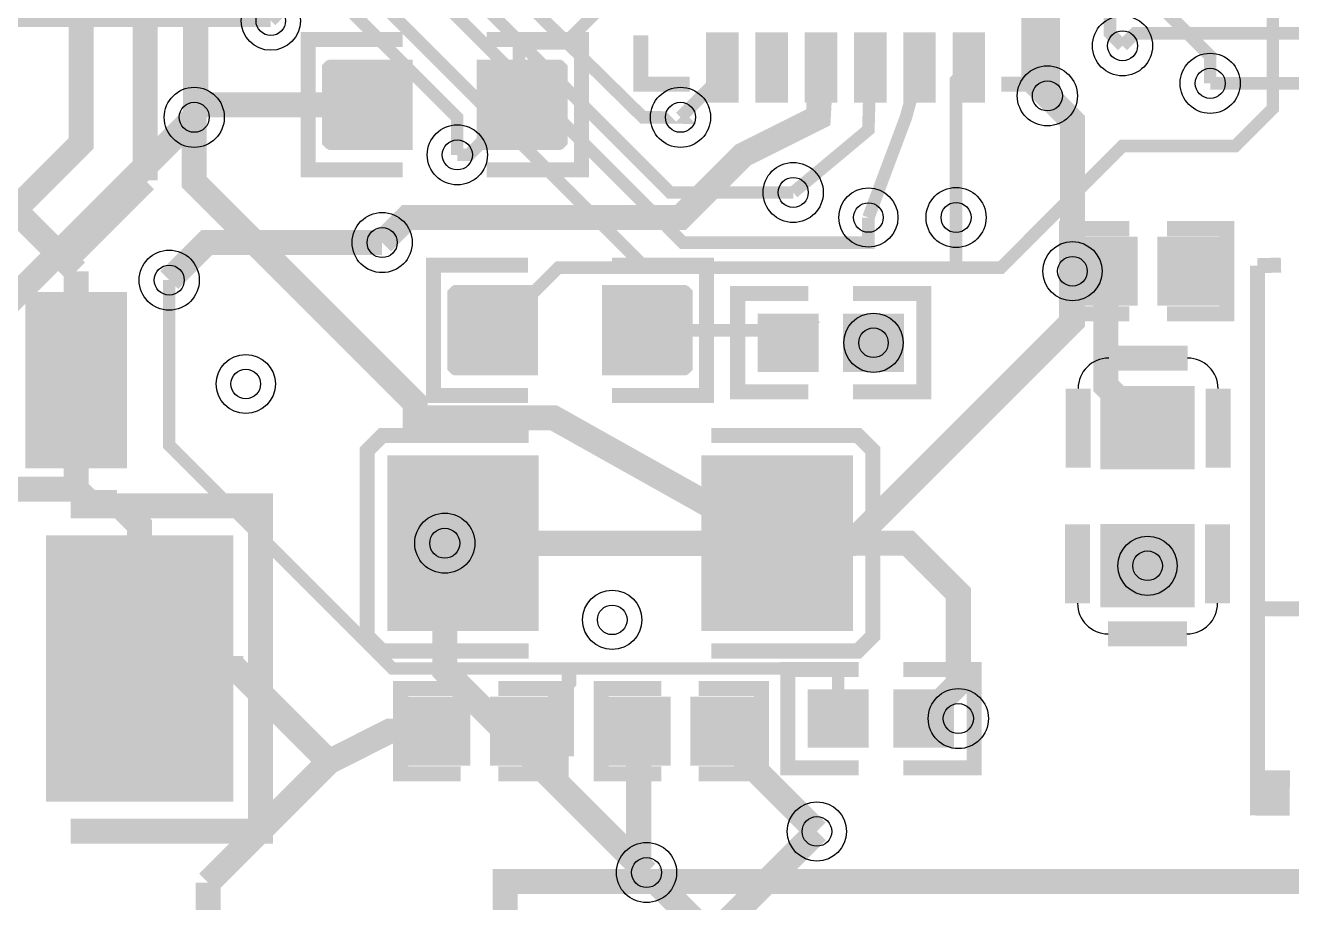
# Model space of a CAD drawing. Header units: millimetres. Extents: x 0.1 to 97.5, y -0.3 to 30.1.
# Drawn here: x 47.55 to 60.39, y 11.63 to 20.53 of the extents above; entities that cross this region are included whole.
import ezdxf

# ---------------------------------------------------------------- set-up
doc = ezdxf.new("R2010")
doc.units = ezdxf.units.MM
for name, color, linetype, true_color in [('BottomLayer', 7, 'Continuous', 0x0000ff), ('Hole', 7, 'Continuous', 0x222222), ('Multi-Layer', 7, 'Continuous', 0xc0c0c0), ('TopLayer', 7, 'Continuous', 0xff0000), ('TopPasteMaskLayer', 7, 'Continuous', 0x808080), ('TopSilkLayer', 7, 'Continuous', 0xffcc00), ('TopSolderMaskLayer', 7, 'Continuous', 0x800080)]:
    doc.layers.add(name, color=color, linetype=linetype, true_color=true_color)

msp = doc.modelspace()

# ---------------------------------------------------------------- hatches: boundary and pattern name
at = {"layer": 'TopLayer'}
for points in [[(54.756261112522225, 19.767818135636276), (54.756261112522225, 20.432816865633754), (54.47627635255253, 20.432816865633754), (54.47627635255253, 19.767818135636276)], [(55.256261112522225, 19.767818135636276), (55.256261112522225, 20.432816865633754), (54.97627635255253, 20.432816865633754), (54.97627635255253, 19.767818135636276)], [(55.756261112522225, 19.767818135636276), (55.756261112522225, 20.432816865633754), (55.47627635255253, 20.432816865633754), (55.47627635255253, 19.767818135636276)], [(56.256261112522225, 19.767818135636276), (56.256261112522225, 20.432816865633754), (55.97627635255253, 20.432816865633754), (55.97627635255253, 19.767818135636276)], [(56.756261112522225, 19.767818135636276), (56.756261112522225, 20.432816865633754), (56.47627635255253, 20.432816865633754), (56.47627635255253, 19.767818135636276)], [(57.256261112522225, 19.767818135636276), (57.256261112522225, 20.432816865633754), (56.97627635255253, 20.432816865633754), (56.97627635255253, 19.767818135636276)], [(51.452247904495835, 19.28981457962925), (51.452247904495835, 20.15382270764553), (50.645770891541815, 20.15382270764553), (50.645770891541815, 19.28981457962925)], [(52.152273304546725, 19.28981457962925), (52.152273304546725, 20.15382270764553), (52.95875031750052, 20.15382270764553), (52.95875031750052, 19.28981457962925)], [(58.20396240792479, 18.35890271780545), (58.80391160782324, 18.35890271780545), (58.80391160782324, 17.709169418338888), (58.20396240792479, 17.709169418338888)], [(59.05232410464828, 18.35890271780545), (59.652273304546725, 18.35890271780545), (59.652273304546725, 17.709169418338888), (59.05232410464828, 17.709169418338888)], [(52.72225044450079, 17.003810007620018), (52.72225044450079, 17.8678181356363), (51.915773431546995, 17.8678181356363), (51.915773431546995, 17.003810007620018)], [(53.42227584455168, 17.003810007620018), (53.42227584455168, 17.8678181356363), (54.2287528575057, 17.8678181356363), (54.2287528575057, 17.003810007620018)], [(47.56446532893051, 16.07980695961396), (47.56446532893051, 17.77983235966485), (48.56446532893051, 17.77983235966485), (48.56446532893051, 16.07980695961396)], [(55.56626873253731, 17.57881635763283), (55.56626873253731, 17.038811277622585), (55.000635001269984, 17.038811277622585), (55.000635001269984, 17.57881635763283)], [(55.86629413258811, 17.57881635763283), (55.86629413258811, 17.038811277622585), (56.43192786385566, 17.038811277622585), (56.43192786385566, 17.57881635763283)], [(59.37813055626111, 16.848031496063072), (59.37813055626111, 16.048031496063004), (58.478105156210404, 16.048031496063004), (58.478105156210404, 16.848031496063072)], [(52.730251460502814, 16.140817881635826), (52.730251460502814, 14.412801625603265), (51.24526289052574, 14.412801625603265), (51.24526289052574, 16.140817881635826)], [(54.430276860553704, 16.140817881635826), (54.430276860553704, 14.412801625603265), (55.91526543053078, 14.412801625603265), (55.91526543053078, 16.140817881635826)], [(59.37813055626111, 15.448031496063095), (59.37813055626111, 14.648031496063027), (58.478105156210404, 14.648031496063027), (58.478105156210404, 15.448031496063095)], [(47.80848361696735, 15.306781813563703), (49.608331216662236, 15.306781813563703), (49.608331216662236, 12.706832613665256), (47.80848361696735, 12.706832613665256)], [(56.074269748539336, 13.768808737617519), (56.074269748539336, 13.228803657607386), (55.50863601727201, 13.228803657607386), (55.50863601727201, 13.768808737617519)], [(56.374295148590136, 13.768808737617519), (56.374295148590136, 13.228803657607386), (56.939928879857916, 13.228803657607386), (56.939928879857916, 13.768808737617519)], [(52.036068072136004, 13.046939293878609), (51.43611887223756, 13.046939293878609), (51.43611887223756, 13.696672593345284), (52.036068072136004, 13.696672593345284)], [(52.88442976885949, 13.046939293878609), (52.284480568961044, 13.046939293878609), (52.284480568961044, 13.696672593345284), (52.88442976885949, 13.696672593345284)], [(54.06807213614411, 13.046939293878609), (53.46812293624566, 13.046939293878609), (53.46812293624566, 13.696672593345284), (54.06807213614411, 13.696672593345284)], [(54.9164338328676, 13.046939293878609), (54.31648463296915, 13.046939293878609), (54.31648463296915, 13.696672593345284), (54.9164338328676, 13.696672593345284)]]:
    msp.add_hatch(color=256, dxfattribs=at).paths.add_polyline_path(points)
at = {"layer": 'TopPasteMaskLayer'}
for points in [[(54.756261112522225, 19.767818135636276), (54.756261112522225, 20.432816865633754), (54.47627635255253, 20.432816865633754), (54.47627635255253, 19.767818135636276)], [(55.256261112522225, 19.767818135636276), (55.256261112522225, 20.432816865633754), (54.97627635255253, 20.432816865633754), (54.97627635255253, 19.767818135636276)], [(55.756261112522225, 19.767818135636276), (55.756261112522225, 20.432816865633754), (55.47627635255253, 20.432816865633754), (55.47627635255253, 19.767818135636276)], [(56.256261112522225, 19.767818135636276), (56.256261112522225, 20.432816865633754), (55.97627635255253, 20.432816865633754), (55.97627635255253, 19.767818135636276)], [(56.756261112522225, 19.767818135636276), (56.756261112522225, 20.432816865633754), (56.47627635255253, 20.432816865633754), (56.47627635255253, 19.767818135636276)], [(57.256261112522225, 19.767818135636276), (57.256261112522225, 20.432816865633754), (56.97627635255253, 20.432816865633754), (56.97627635255253, 19.767818135636276)], [(51.447269494539114, 20.12179324358658), (51.447269494539114, 19.89382778765571), (51.06728473456951, 19.89382778765571), (51.06728473456951, 19.563830327660753), (51.447269494539114, 19.563830327660753), (51.447269494539114, 19.321793243586512), (51.39728219456424, 19.271805943611866), (50.607289814579644, 19.271805943611866), (50.557277114554154, 19.321793243586512), (50.557277114554154, 20.12179324358658), (50.607289814579644, 20.171805943611957), (51.39728219456424, 20.171805943611957)], [(52.99728219456438, 20.171805943611957), (52.19728219456442, 20.171805943611957), (52.14726949453893, 20.12179324358658), (52.14726949453893, 19.89382778765571), (52.51727203454402, 19.89382778765571), (52.51727203454402, 19.563830327660753), (52.14726949453893, 19.563830327660753), (52.14726949453893, 19.321793243586512), (52.19728219456442, 19.271805943611866), (52.99728219456438, 19.271805943611866), (53.047269494538796, 19.321793243586512), (53.047269494538796, 20.12179324358658)], [(58.20396240792479, 18.35890271780545), (58.80391160782324, 18.35890271780545), (58.80391160782324, 17.709169418338888), (58.20396240792479, 17.709169418338888)], [(59.05232410464828, 18.35890271780545), (59.652273304546725, 18.35890271780545), (59.652273304546725, 17.709169418338888), (59.05232410464828, 17.709169418338888)], [(52.71727203454407, 17.83578867157746), (52.71727203454407, 17.607823215646476), (52.337287274574464, 17.607823215646476), (52.337287274574464, 17.277825755651634), (52.71727203454407, 17.277825755651634), (52.71727203454407, 17.035788671577393), (52.66728473456942, 16.985801371602747), (51.877292354584824, 16.985801371602747), (51.827279654559106, 17.035788671577393), (51.827279654559106, 17.83578867157746), (51.877292354584824, 17.885801371602838), (52.66728473456942, 17.885801371602838)], [(54.26728473456933, 17.885801371602838), (53.4672847345696, 17.885801371602838), (53.41727203454411, 17.83578867157746), (53.41727203454411, 17.607823215646476), (53.7872745745492, 17.607823215646476), (53.7872745745492, 17.277825755651634), (53.41727203454411, 17.277825755651634), (53.41727203454411, 17.035788671577393), (53.4672847345696, 16.985801371602747), (54.26728473456933, 16.985801371602747), (54.317272034543976, 17.035788671577393), (54.317272034543976, 17.83578867157746)], [(47.56446532893051, 16.07980695961396), (47.56446532893051, 17.77983235966485), (48.56446532893051, 17.77983235966485), (48.56446532893051, 16.07980695961396)], [(55.58128016256023, 17.538811277622585), (55.58128016256023, 17.07881635763283), (55.5412750825501, 17.038811277622585), (55.04064008128012, 17.038811277622585), (55.000635001269984, 17.07881635763283), (55.000635001269984, 17.538811277622585), (55.04064008128012, 17.57881635763283), (55.5412750825501, 17.57881635763283)], [(55.85128270256541, 17.538811277622585), (55.85128270256541, 17.07881635763283), (55.89128778257532, 17.038811277622585), (56.39192278384553, 17.038811277622585), (56.43192786385566, 17.07881635763283), (56.43192786385566, 17.538811277622585), (56.39192278384553, 17.57881635763283), (55.89128778257532, 17.57881635763283)], [(59.37813055626111, 16.848031496063072), (59.37813055626111, 16.048031496063004), (58.478105156210404, 16.048031496063004), (58.478105156210404, 16.848031496063072)], [(52.730251460502814, 16.040817881635803), (52.730251460502814, 15.670561341122834), (52.630251460502905, 15.570561341122811), (52.32534925069831, 15.570561341122811), (52.2253492506984, 15.470561341122789), (52.2253492506984, 15.083058166116416), (52.32534925069831, 14.983058166116393), (52.630251460502905, 14.983058166116393), (52.730251460502814, 14.88305816611637), (52.730251460502814, 14.512801625603288), (52.630251460502905, 14.412801625603265), (51.34526289052587, 14.412801625603265), (51.24526289052574, 14.512801625603288), (51.24526289052574, 16.040817881635803), (51.34526289052587, 16.140817881635826), (52.630251460502905, 16.140817881635826)], [(54.430276860553704, 16.040817881635803), (54.430276860553704, 15.670561341122834), (54.53027686055361, 15.570561341122811), (54.83517907035821, 15.570561341122811), (54.93517907035812, 15.470561341122789), (54.93517907035812, 15.083058166116416), (54.83517907035821, 14.983058166116393), (54.53027686055361, 14.983058166116393), (54.430276860553704, 14.88305816611637), (54.430276860553704, 14.512801625603288), (54.53027686055361, 14.412801625603265), (55.81526543053087, 14.412801625603265), (55.91526543053078, 14.512801625603288), (55.91526543053078, 16.040817881635803), (55.81526543053087, 16.140817881635826), (54.53027686055361, 16.140817881635826)], [(59.37813055626111, 15.448031496063095), (59.37813055626111, 14.648031496063027), (58.478105156210404, 14.648031496063027), (58.478105156210404, 15.448031496063095)], [(47.80848361696735, 15.306781813563703), (49.608331216662236, 15.306781813563703), (49.608331216662236, 12.706832613665256), (47.80848361696735, 12.706832613665256)], [(56.08928117856226, 13.728803657607386), (56.08928117856226, 13.268808737617633), (56.04927609855213, 13.228803657607386), (55.54864109728214, 13.228803657607386), (55.50863601727201, 13.268808737617633), (55.50863601727201, 13.728803657607386), (55.54864109728214, 13.768808737617519), (56.04927609855213, 13.768808737617519)], [(56.35928371856744, 13.728803657607386), (56.35928371856744, 13.268808737617633), (56.39928879857757, 13.228803657607386), (56.899923799847556, 13.228803657607386), (56.939928879857916, 13.268808737617633), (56.939928879857916, 13.728803657607386), (56.899923799847556, 13.768808737617519), (56.39928879857757, 13.768808737617519)], [(52.036068072136004, 13.046939293878609), (51.43611887223756, 13.046939293878609), (51.43611887223756, 13.696672593345284), (52.036068072136004, 13.696672593345284)], [(52.88442976885949, 13.046939293878609), (52.284480568961044, 13.046939293878609), (52.284480568961044, 13.696672593345284), (52.88442976885949, 13.696672593345284)], [(54.06807213614411, 13.046939293878609), (53.46812293624566, 13.046939293878609), (53.46812293624566, 13.696672593345284), (54.06807213614411, 13.696672593345284)], [(54.9164338328676, 13.046939293878609), (54.31648463296915, 13.046939293878609), (54.31648463296915, 13.696672593345284), (54.9164338328676, 13.696672593345284)]]:
    msp.add_hatch(color=256, dxfattribs=at).paths.add_polyline_path(points)
at = {"layer": 'TopSilkLayer'}
msp.add_hatch(color=256, dxfattribs=at).paths.add_polyline_path([(59.965709931419724, 12.974015748031547), (60.37231394462788, 12.97269494538989), (60.367792735585454, 12.513157226314434), (59.965709931419724, 12.516814833629724)])
at = {"layer": 'TopSolderMaskLayer'}
for points in [[(54.781253852402415, 19.742810830490157), (54.781253852402415, 20.457822260513012), (54.451260929118234, 20.457822260513012), (54.451260929118234, 19.742810830490157)], [(55.28127653595652, 19.742810830490157), (55.28127653595652, 20.457822260513012), (54.95128361267257, 20.457822260513012), (54.95128361267257, 19.742810830490157)], [(55.781253852402415, 19.742810830490157), (55.781253852402415, 20.457822260513012), (55.451260929118234, 20.457822260513012), (55.451260929118234, 19.742810830490157)], [(56.28127653595652, 19.742810830490157), (56.28127653595652, 20.457822260513012), (55.95128361267234, 20.457822260513012), (55.95128361267234, 19.742810830490157)], [(56.781253852402415, 19.742810830490157), (56.781253852402415, 20.457822260513012), (56.451260929118234, 20.457822260513012), (56.451260929118234, 19.742810830490157)], [(57.28127653595652, 19.742810830490157), (57.28127653595652, 20.457822260513012), (56.95128361267234, 20.457822260513012), (56.95128361267234, 19.742810830490157)], [(51.47765515508354, 19.264411541993468), (51.47765515508354, 20.179219771609837), (50.62037804052943, 20.179219771609837), (50.62037804052943, 19.264411541993468)], [(52.12686605395879, 19.264411541993468), (52.12686605395879, 20.179219771609837), (52.9841431685129, 20.179219771609837), (52.9841431685129, 19.264411541993468)], [(58.1785516035045, 18.384292842833474), (58.829300905003265, 18.384292842833474), (58.829300905003265, 17.683779293310863), (58.1785516035045, 17.683779293310863)], [(59.02691330022799, 18.384292842833474), (59.677662601726524, 18.384292842833474), (59.677662601726524, 17.683779293310863), (59.02691330022799, 17.683779293310863)], [(52.74765769508872, 16.978406969984235), (52.74765769508872, 17.893215199600718), (51.89038058053461, 17.893215199600718), (51.89038058053461, 16.978406969984235)], [(53.39686859396397, 16.978406969984235), (53.39686859396397, 17.893215199600718), (54.254145708517854, 17.893215199600718), (54.254145708517854, 16.978406969984235)], [(47.54952639962198, 16.03662235711579), (47.54952639962198, 17.823009220212157), (48.57940881232798, 17.823009220212157), (48.57940881232798, 16.03662235711579)], [(55.59167790773836, 17.604211629495694), (55.59167790773836, 17.01340644788536), (54.97524635597097, 17.01340644788536), (54.97524635597097, 17.604211629495694)], [(55.84088495738706, 17.604211629495694), (55.84088495738706, 17.01340644788536), (56.45731650915491, 17.01340644788536), (56.45731650915491, 17.604211629495694)], [(59.40669835533208, 16.87060788530175), (59.40669835533208, 16.025452239435026), (58.4495212280749, 16.025452239435026), (58.4495212280749, 16.87060788530175)], [(52.75565368354728, 16.166216812356197), (52.75565368354728, 14.387399708003386), (51.219865880867246, 14.387399708003386), (51.219865880867246, 16.166216812356197)], [(54.404874637509465, 16.166216812356197), (54.404874637509465, 14.387399708003386), (55.940662440189044, 14.387399708003386), (55.940662440189044, 16.166216812356197)], [(59.40669835533208, 15.470610752691073), (59.40669835533208, 14.625455106824347), (58.4495212280749, 14.625455106824347), (58.4495212280749, 15.470610752691073)], [(47.75768064797785, 15.357578937490416), (49.65911984870536, 15.357578937490416), (49.65911984870536, 12.656031519507223), (47.75768064797785, 12.656031519507223)], [(56.099678923740385, 13.794204009480495), (56.099678923740385, 13.20339882787016), (55.48324737197299, 13.20339882787016), (55.48324737197299, 13.794204009480495)], [(56.34888597338909, 13.794204009480495), (56.34888597338909, 13.20339882787016), (56.965317525156934, 13.20339882787016), (56.965317525156934, 13.794204009480495)], [(52.06147887655629, 13.021545198541844), (51.41072957505776, 13.021545198541844), (51.41072957505776, 13.722058748064342), (52.06147887655629, 13.722058748064342)], [(52.90984057327978, 13.021545198541844), (52.25909127178102, 13.021545198541844), (52.25909127178102, 13.722058748064342), (52.90984057327978, 13.722058748064342)], [(54.0934829405644, 13.021545198541844), (53.442733639065864, 13.021545198541844), (53.442733639065864, 13.722058748064342), (54.0934829405644, 13.722058748064342)], [(54.941844637287886, 13.021545198541844), (54.29109533578912, 13.021545198541844), (54.29109533578912, 13.722058748064342), (54.941844637287886, 13.722058748064342)]]:
    msp.add_hatch(color=256, dxfattribs=at).paths.add_polyline_path(points)

# ---------------------------------------------------------------- linework, layer by layer
at = {"layer": 'BottomLayer'}
for points, const_width in [([(54.19245618491232, 19.594818389636885), (54.194919989839946, 19.592278384556835), (53.81132842265674, 19.594818389636885), (47.48425196850371, 25.817830835661766), (21.449199898399684, 25.817830835661766), (20.56019812039608, 26.706832613665256)], 0.12700025400050802), ([(18.669164338328528, 26.035052070104143), (19.39438658877316, 25.30982981965974), (47.230251460502814, 25.30982981965974), (54.215265430530735, 18.32481584963182), (56.09743459486913, 18.32481584963182), (56.09743459486913, 18.57881635763283)], 0.12700025400050802), ([(51.92799085598176, 19.212598425196916), (51.92799085598176, 19.59359918719838), (46.756540513080836, 24.765049530099077), (36.70320040640081, 24.765049530099077)], 0.12700025400050802), ([(58.4202438404875, 23.876047752095587), (58.4202438404875, 22.52974345948701), (57.912293624587164, 22.021767843535827), (57.912293624587164, 19.81203962407926)], 0.25400050800101603), ([(55.33545847091682, 18.832816865633845), (54.088265176530285, 18.832816865633845), (50.91325882651745, 22.007823215646454)], 0.12700025400050802), ([(56.98646177292335, 18.57881635763283), (56.98646177292335, 18.070815341630805), (53.83426466852916, 18.070815341630805), (51.55334010668025, 20.351739903479825), (51.167259334518576, 20.737820675641387)], 0.12700025400050802), ([(31.96715773431538, 7.910795021590161), (32.040817881635576, 7.910795021590161), (38.481000762001486, 14.35102870205742), (40.08140716281423, 14.35102870205742), (46.304419608839225, 20.5740411480823), (50.03822707645418, 20.5740411480823)], 0.12700025400050802), ([(58.67424434848863, 20.320040640081288), (58.80124460248908, 20.44704089408185), (69.34218948437888, 20.44704089408185), (82.67734315468624, 7.111963423926909), (82.67734315468624, 4.826009652019366)], 0.12700025400050802), ([(51.80099060198131, 15.275590551181153), (55.91579883159761, 15.275590551181153), (58.1662433324866, 17.526035052070142), (58.1662433324866, 19.55803911607825), (57.912242824485475, 19.81203962407926)], 0.25400050800101603), ([(59.56324612649223, 19.939039878079825), (69.21526543053074, 19.939039878079825), (81.53429006858005, 7.6200152400305114), (81.53429006858005, 5.969011938023982)], 0.12700025400050802), ([(47.24422148844292, 14.98602997206001), (47.24422148844292, 17.57678435356877), (49.26225552451092, 19.594818389636885)], 0.25400050800101603), ([(49.00825501650979, 17.94381508763024), (49.38925577851137, 18.32481584963182), (51.167259334518576, 18.32481584963182)], 0.25400050800101603), ([(53.84823469646926, 11.93802387604785), (51.80226060452105, 13.983997967995947), (51.80226060452105, 15.276809753619546)], 0.25400050800101603), ([(53.84823469646926, 11.93802387604785), (53.84823469646926, 11.937871475743009), (61.177317754635624, 4.608788417576875), (63.717322834645756, 4.608788417576875), (64.26205232410462, 4.064008128016326), (69.596316992634, 4.064008128016326), (71.21046482092947, 2.449784099568319)], 0.25400050800101603)]:
    msp.add_lwpolyline(points, dxfattribs=dict(at, const_width=const_width))
at = {"layer": 'Hole'}
for centre, radius in [((50.03822707645418, 20.5740411480823), 0.15001270002540007), ((58.67424434848863, 20.320040640081288), 0.15240030480060962), ((59.56324612649223, 19.939039878079825), 0.15240030480060962), ((57.912242824485475, 19.81203962407926), 0.15240030480060962), ((49.26225552451092, 19.59486918973846), 0.15240030480060962), ((54.192405384810854, 19.59486918973846), 0.15240030480060962), ((51.9292608585215, 19.213868427736884), 0.15240030480060962), ((55.33540767081536, 18.83286766573542), 0.15240030480060962), ((56.09740919481851, 18.578867157734408), 0.15001270002540007), ((56.986410972821886, 18.578867157734408), 0.15240030480060962), ((51.167259334518576, 18.324866649733394), 0.15240030480060962), ((58.1662433324866, 18.03403606807217), 0.15001270002540007), ((49.00825501650979, 17.943865887731818), 0.15240030480060962), ((56.149225298450574, 17.30886461772934), 0.15001270002540007), ((49.78422656845305, 16.891033782067666), 0.15001270002540007), ((51.80226060452105, 15.276860553721122), 0.15240030480060962), ((58.927990855981534, 15.048006096012273), 0.15001270002540007), ((53.5, 14.499872999746003), 0.15001270002540007), ((57.009271018541995, 13.498856997714029), 0.15240030480060962), ((55.57543815087638, 12.354584709169444), 0.15001270002540007), ((53.84823469646926, 11.93802387604785), 0.15240030480060962)]:
    msp.add_circle(centre, radius, dxfattribs=at)
at = {"layer": 'Multi-Layer'}
for centre, radius in [((50.03822707645418, 20.5740411480823), 0.30000000000000004), ((58.67424434848863, 20.320040640081288), 0.30480060960121924), ((59.56324612649223, 19.939039878079825), 0.30480060960121924), ((57.912242824485475, 19.81203962407926), 0.30480060960121924), ((49.26225552451092, 19.59486918973846), 0.30480060960121924), ((54.192405384810854, 19.59486918973846), 0.30480060960121924), ((51.9292608585215, 19.213868427736884), 0.30480060960121924), ((55.33540767081536, 18.83286766573542), 0.30480060960121924), ((56.09740919481851, 18.578867157734408), 0.30000000000000004), ((56.986410972821886, 18.578867157734408), 0.30480060960121924), ((51.167259334518576, 18.324866649733394), 0.30480060960121924), ((49.00825501650979, 17.943865887731818), 0.30480060960121924), ((58.1662433324866, 18.03403606807217), 0.30000000000000004), ((56.149225298450574, 17.30886461772934), 0.30000000000000004), ((49.78422656845305, 16.891033782067666), 0.30000000000000004), ((51.80226060452105, 15.276860553721122), 0.30480060960121924), ((58.927990855981534, 15.048006096012273), 0.30000000000000004), ((53.5, 14.499872999746003), 0.30000000000000004), ((57.009271018541995, 13.498856997714029), 0.30480060960121924), ((55.57543815087638, 12.354584709169444), 0.30000000000000004), ((53.84823469646926, 11.93802387604785), 0.30480060960121924)]:
    msp.add_circle(centre, radius, dxfattribs=at)
at = {"layer": 'TopLayer'}
for points, const_width in [([(58.405003810007656, 23.149606299212678), (59.017145034290024, 23.149606299212678), (60.19824739649471, 21.97104394208793), (60.19824739649471, 19.68503937007881), (59.81724663449313, 19.304038608077235), (58.67424434848863, 19.304038608077235), (57.43980187960369, 18.0695961391923), (52.95161290322585, 18.0695961391923), (52.31661163322315, 17.43459486918971)], 0.12700025400050802), ([(51.62319024638032, 22.60604521209052), (50.622428244856565, 22.60604521209052), (49.276225552451024, 21.259842519685094), (49.276225552451024, 19.720599441198942), (51.046609093218194, 19.720599441198942)], 0.25400050800101603), ([(57.77373634747278, 21.757912115824297), (58.02118364236708, 21.757912115824297), (59.56324612649223, 20.21584963169937), (59.56324612649223, 19.939039878079825)], 0.12700025400050802), ([(57.773863347726774, 21.257785115570186), (58.117297434595, 21.257785115570186), (58.54716789433587, 20.828041656083315), (58.54716789433587, 20.447117094234272), (58.67424434848863, 20.320040640081288)], 0.12700025400050802), ([(51.49641859283702, 21.118821437642964), (50.583007366014726, 21.118821437642964), (50.03822707645418, 20.5740411480823)], 0.12700025400050802), ([(52.55557531115073, 20.344602489205045), (53.02227584455159, 20.344602489205045), (53.43553467106926, 20.757912115824297)], 0.12700025400050802), ([(57.773863347726774, 20.757962915925873), (57.773863347726774, 19.950419100838303), (57.912242824485475, 19.81203962407926)], 0.25400050800101603), ([(52.55557531115073, 20.033248666497343), (52.55557531115073, 20.344602489205045)], 0.12700025400050802), ([(51.167259334518576, 18.32481584963182), (51.421259842519476, 18.57881635763283), (54.19245618491232, 18.57881635763283), (54.82745745491479, 19.213817627635308), (55.58933197866395, 19.594818389636885), (55.617348234696465, 20.10027940055886)], 0.25400050800101603), ([(54.616357632715335, 20.10027940055886), (54.616357632715335, 20.018796037592097), (54.19245618491232, 19.594818389636885)], 0.12700025400050802), ([(56.11518923037852, 20.10281940563891), (56.097332994665976, 19.46781813563632), (55.33545847091682, 18.832816865633845)], 0.12700025400050802), ([(56.09745999491997, 18.57881635763283), (56.478333756667325, 19.594818389636885), (56.61562103124197, 20.10281940563891)], 0.12700025400050802), ([(57.115925831851655, 20.10027940055886), (56.98646177292335, 19.97073914147836), (56.98646177292335, 18.57881635763283)], 0.12700025400050802), ([(42.0954279908558, 19.981635763271584), (46.11676403352794, 19.981635763271584), (48.064439928879665, 18.033985267970593)], 0.25400050800101603), ([(52.55557531115073, 19.721818643637334), (52.55557531115073, 20.033248666497343)], 0.12700025400050802), ([(52.55557531115073, 19.721818643637334), (52.047574295148706, 19.213817627635308), (51.9292608585215, 19.213817627635308)], 0.12700025400050802), ([(49.26225552451092, 19.594818389636885), (49.26225552451092, 18.936931673863455), (51.50248920497825, 16.696697993396015), (51.50248920497825, 16.546812293624612), (52.90718821437645, 16.546812293624612), (55.17284734569466, 15.276809753619546)], 0.25400050800101603), ([(48.064439928879665, 16.929870459740982), (48.064439928879665, 18.033985267970593)], 0.25400050800101603), ([(58.5040640081279, 18.033985267970593), (58.504013208026436, 18.03403606807217), (58.166116332232605, 18.03403606807217)], 0.25400050800101603), ([(58.92824485648953, 16.449072898145914), (58.5040640081279, 16.873253746507544), (58.5040640081279, 18.03403606807217)], 0.25400050800101603), ([(53.04932689865359, 13.11780543561099), (53.04932689865359, 14.00680721361448), (51.27145034290061, 14.00680721361448), (49.00825501650979, 16.26992633985276), (49.00825501650979, 17.94381508763024)], 0.12700025400050802), ([(55.56042672085323, 17.562814325628665), (55.43342646685278, 17.435814071628215), (53.825577851155685, 17.435814071628215)], 0.12700025400050802), ([(48.064439928879665, 16.37764795529597), (48.064439928879665, 16.929870459740982)], 0.25400050800101603), ([(48.064439928879665, 15.825425450850958), (48.0625857251714, 15.823698247396578), (43.4090932181864, 15.823698247396578), (42.84973329946661, 16.38298196596395), (42.0954279908558, 16.38298196596395)], 0.25400050800101603), ([(48.064439928879665, 16.37764795529597), (48.064439928879665, 15.825425450850958)], 0.25400050800101603), ([(48.47744475488935, 15.688011176022428), (48.20185420370831, 15.688011176022428), (48.064439928879665, 15.825425450850958)], 0.25400050800101603), ([(48.70822961645899, 14.00680721361448), (48.70822961645899, 15.457200914401938), (48.47744475488935, 15.688011176022428)], 0.25400050800101603), ([(56.656921513843145, 13.498806197612453), (57.009271018541995, 13.851104902209954), (57.009271018541995, 14.768808737617519), (56.50127000253974, 15.276809753619546), (55.17284734569466, 15.276809753619546)], 0.25400050800101603), ([(48.70822961645899, 14.00680721361448), (49.50459740919496, 14.00680721361448), (49.63159766319541, 14.133807467615043)], 0.25400050800101603), ([(50.62725425450844, 13.060629921259874), (49.63159766319541, 14.056108712217565), (49.63159766319541, 14.133807467615043)], 0.25400050800101603), ([(55.79161798323594, 13.498806197612453), (55.79161798323594, 14.00680721361448), (53.07226314452623, 14.00680721361448), (53.07226314452623, 13.859461518923126), (52.584607569214995, 13.371805943612003)], 0.12700025400050802), ([(51.73627127254235, 13.371805943612003), (51.243408686817475, 13.371805943612003), (50.62725425450844, 13.060629921259874)], 0.25400050800101603), ([(53.84823469646926, 11.93802387604785), (53.768021336042466, 12.018237236474533), (53.768021336042466, 13.371856743713579)], 0.25400050800101603), ([(54.6166116332231, 13.371805943612003), (54.6166116332231, 13.313944627889327), (55.57470154940302, 12.355803911607836)], 0.25400050800101603), ([(49.40190500381004, 11.835331470662936), (50.62725425450844, 13.060629921259874)], 0.25400050800101603), ([(49.573406146812204, 11.06426212852432), (49.573406146812204, 10.922021844043798), (54.57975615951227, 10.922021844043798), (54.57975615951227, 11.3614427228855), (55.57543815087638, 12.354584709169444)], 0.25400050800101603), ([(49.40190500381004, 11.168580137160347), (49.40190500381004, 11.835331470662936)], 0.25400050800101603)]:
    msp.add_lwpolyline(points, dxfattribs=dict(at, const_width=const_width))
at = {"layer": 'TopSilkLayer', "const_width": 0.25400050800101603}
msp.add_lwpolyline([(44.41338582677167, 19.22905765811538), (44.41338582677167, 21.128981457962936), (45.315087630175185, 22.030683261366676), (47.11341122682256, 22.030683261366676), (48.11417322834632, 21.02992125984258), (48.11417322834632, 19.330657861315785), (47.212471424942805, 18.42895605791216), (45.21348742697478, 18.42895605791216), (44.41338582677167, 19.22905765811538)], close=True, dxfattribs=at)
at = {"layer": 'TopSilkLayer'}
for points, const_width in [([(48.76441452882909, 18.95473710947431), (48.76441452882909, 21.504902209804527)], 0.25400050800101603), ([(51.376047752095474, 19.061214122428282), (50.41717043434073, 19.061214122428282), (50.41717043434073, 20.382423164846386), (51.376047752095474, 20.382423164846386)], 0.15240030480060962), ([(52.22847345694686, 19.061214122428282), (53.1873507747016, 19.061214122428282), (53.1873507747016, 20.382423164846386), (52.22847345694686, 20.382423164846386)], 0.15240030480060962), ([(53.790068580136904, 20.427330454660932), (53.790068580136904, 19.931623063246207), (54.28577597155186, 19.931623063246207)], 0.15240030480060962), ([(57.94246888493785, 20.427330454660932), (57.94246888493785, 19.931623063246207), (57.4467614935229, 19.931623063246207)], 0.15240030480060962), ([(47.86934213868426, 18.059664719329476), (48.76441452882909, 18.95473710947431)], 0.25400050800101603), ([(58.742697485394956, 18.465836931673834), (58.10769621539248, 18.465836931673834), (58.10769621539248, 17.602235204470503), (58.64109728219432, 17.602235204470503), (58.742697485394956, 17.602235204470503)], 0.15240030480060962), ([(59.12369824739653, 17.602235204470503), (59.73329946659874, 17.602235204470503), (59.73329946659874, 18.465836931673834), (59.19989839979689, 18.465836931673834), (59.12369824739653, 18.465836931673834)], 0.15240030480060962), ([(52.646050292100426, 16.775209550419163), (51.68717297434591, 16.775209550419163), (51.68717297434591, 18.096418592837267), (52.646050292100426, 18.096418592837267)], 0.15240030480060962), ([(53.49847599695204, 16.775209550419163), (54.45735331470655, 16.775209550419163), (54.45735331470655, 18.096418592837267), (53.49847599695204, 18.096418592837267)], 0.15240030480060962), ([(60.041910083820085, 18.09022098044204), (60.28112776225544, 18.09690119380241)], 0.15240030480060962), ([(60.041910083820085, 12.897840995682031), (60.041910083820085, 18.09022098044204)], 0.15240030480060962), ([(55.49006858013695, 17.8074168148338), (54.7720345440689, 17.8074168148338), (54.7720345440689, 16.810210820421617), (55.49006858013695, 16.810210820421617)], 0.15240030480060962), ([(55.94249428498847, 17.8074168148338), (56.66052832105652, 17.8074168148338), (56.66052832105652, 16.810210820421617), (55.94249428498847, 16.810210820421617)], 0.15240030480060962), ([(59.333731267462554, 17.153492506985117), (58.53375666751322, 17.153492506985117)], 0.25400050800101603), ([(58.223952247904435, 16.043662687325423), (58.223952247904435, 16.84366268732549)], 0.25400050800101603), ([(59.64356108712218, 16.043662687325423), (59.64356108712218, 16.84366268732549)], 0.25400050800101603), ([(52.65405130810245, 16.36941833883668), (51.169062738125604, 16.36941833883668), (51.01666243332488, 16.217018034036073), (51.01666243332488, 14.336601473203018), (51.169062738125604, 14.184201168402296), (52.65405130810245, 14.184201168402296)], 0.15240030480060962), ([(54.506477012954065, 16.36941833883668), (55.99146558293114, 16.36941833883668), (56.14386588773186, 16.217018034036073), (56.14386588773186, 14.336601473203018), (55.99146558293114, 14.184201168402296), (54.506477012954065, 14.184201168402296)], 0.15240030480060962), ([(48.00736601473204, 15.656794513589148), (49.93421386842783, 15.656794513589148), (49.93421386842783, 12.356819913639924), (48.00736601473204, 12.356819913639924)], 0.25400050800101603), ([(58.21808483616951, 15.467767335534745), (58.21808483616951, 14.667792735585522)], 0.25400050800101603), ([(59.637744475488944, 15.467767335534745), (59.637744475488944, 14.667792735585522)], 0.25400050800101603), ([(60.041910083820085, 14.610109220218533), (62.8943357886717, 14.610109220218533)], 0.15240030480060962), ([(59.32788925577847, 14.358013716027472), (58.527863855727674, 14.358013716027472)], 0.25400050800101603), ([(55.998069596138976, 13.997409194818488), (55.28003556007093, 13.997409194818488), (55.28003556007093, 13.000203200406418), (55.998069596138976, 13.000203200406418)], 0.15240030480060962), ([(56.4504953009905, 13.997409194818488), (57.168529337058544, 13.997409194818488), (57.168529337058544, 13.000203200406418), (56.4504953009905, 13.000203200406418)], 0.15240030480060962), ([(51.96469392938775, 13.803606807213669), (51.35509271018532, 13.803606807213669), (51.35509271018532, 12.940005080010224), (51.88849377698739, 12.940005080010224), (51.96469392938775, 12.940005080010224)], 0.15240030480060962), ([(52.345694691389326, 12.940005080010224), (52.9806959613918, 12.940005080010224), (52.9806959613918, 13.803606807213669), (52.44729489458973, 13.803606807213669), (52.345694691389326, 13.803606807213669)], 0.15240030480060962), ([(53.996697993395856, 13.803606807213669), (53.38709677419365, 13.803606807213669), (53.38709677419365, 12.940005080010224), (53.920497840995495, 12.940005080010224), (53.996697993395856, 12.940005080010224)], 0.15240030480060962), ([(54.37769875539743, 12.940005080010224), (55.01270002539991, 12.940005080010224), (55.01270002539991, 13.803606807213669), (54.479298958598065, 13.803606807213669), (54.37769875539743, 13.803606807213669)], 0.15240030480060962), ([(52.41427482854965, 8.545796291592637), (52.41427482854965, 11.84780289560581), (62.57429514859041, 11.84780289560581), (62.57429514859041, 8.545796291592637)], 0.25400050800101603)]:
    msp.add_lwpolyline(points, dxfattribs=dict(at, const_width=const_width))
for centre, start, end in [((58.53373126746237, 16.84371348846821), 90, 180), ((59.333731267462326, 16.843713487427067), 0, 90), ((58.52791465582936, 14.667843535687098), 180.00000000000702, 270), ((59.32791465582932, 14.667843534645954), 270, 0)]:
    msp.add_arc(centre, 0.30982981965963935, start, end, dxfattribs=at)

doc.saveas('drawing.dxf')
